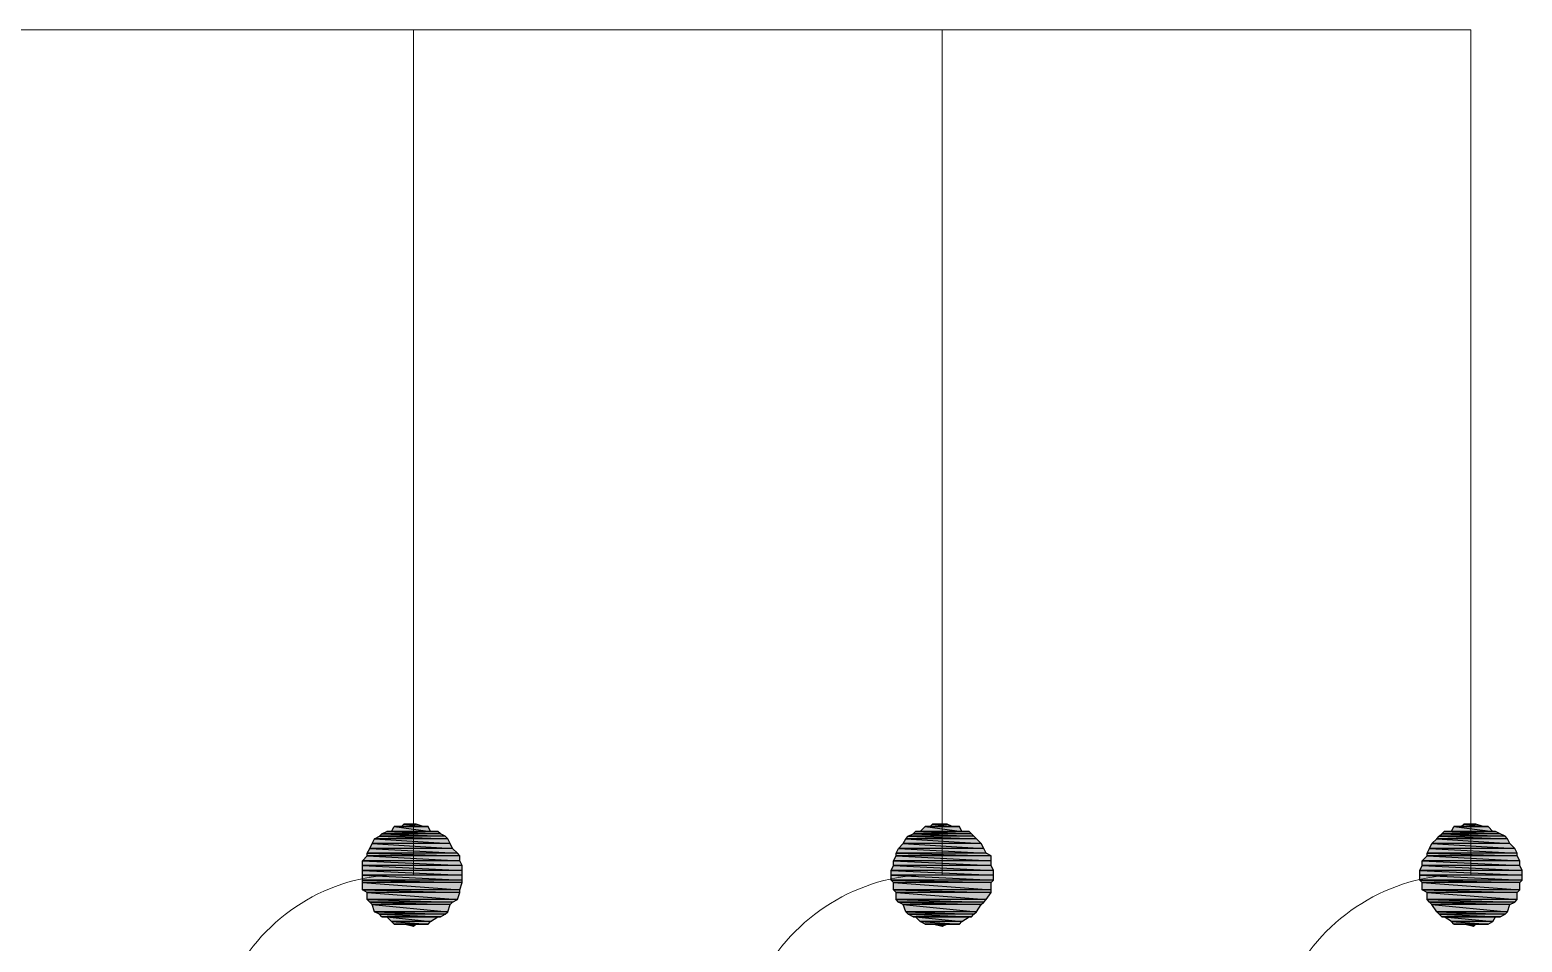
# Model space of a CAD drawing. Header units: millimetres. Extents: x -5 to 184, y -24 to 24.
# Drawn here: x 85.391 to 87.417, y -8.287 to -7.048 of the extents above; entities that cross this region are included whole.
import ezdxf

# ---------------------------------------------------------------- set-up
doc = ezdxf.new("R2010")
doc.units = ezdxf.units.MM
doc.layers.get('0').update_dxf_attribs({"lineweight": 30})

msp = doc.modelspace()

# ---------------------------------------------------------------- hatches: boundary and pattern name
at = {"true_color": 0x000007}
h = msp.add_hatch(color=7, dxfattribs=at)
h.paths.add_polyline_path([(85.9553, -8.1433), (85.866, -8.1433), (85.9586, -8.1466)])
h.paths.add_polyline_path([(85.866, -8.1433), (85.9586, -8.1466), (85.8593, -8.1466)])
h = msp.add_hatch(color=7, dxfattribs=at)
h.paths.add_polyline_path([(85.9487, -8.14), (85.8693, -8.14), (85.9553, -8.1433)])
h.paths.add_polyline_path([(85.8693, -8.14), (85.9553, -8.1433), (85.866, -8.1433)])
h = msp.add_hatch(color=7, dxfattribs=at)
h.paths.add_polyline_path([(85.9454, -8.1367), (85.8759, -8.1367), (85.9487, -8.14)])
h.paths.add_polyline_path([(85.8759, -8.1367), (85.9487, -8.14), (85.8693, -8.14)])
h = msp.add_hatch(color=7, dxfattribs=at)
h.paths.add_polyline_path([(85.9321, -8.13), (85.8858, -8.13), (85.9354, -8.1367)])
h.paths.add_polyline_path([(85.8858, -8.13), (85.9354, -8.1367), (85.8825, -8.1367)])
h = msp.add_hatch(color=7, dxfattribs=at)
h.paths.add_polyline_path([(85.9156, -8.1267), (85.899, -8.1267), (85.9255, -8.13)])
h.paths.add_polyline_path([(85.899, -8.1267), (85.9255, -8.13), (85.8957, -8.13)])
h = msp.add_hatch(color=7, dxfattribs=at)
h.paths.add_polyline_path([(86.6731, -8.1433), (86.5838, -8.1433), (86.6764, -8.1466)])
h.paths.add_polyline_path([(86.5838, -8.1433), (86.6764, -8.1466), (86.5805, -8.1466)])
h = msp.add_hatch(color=7, dxfattribs=at)
h.paths.add_polyline_path([(86.6698, -8.14), (86.5904, -8.14), (86.6731, -8.1433)])
h.paths.add_polyline_path([(86.5904, -8.14), (86.6731, -8.1433), (86.5838, -8.1433)])
h = msp.add_hatch(color=7, dxfattribs=at)
h.paths.add_polyline_path([(86.6665, -8.1367), (86.5937, -8.1367), (86.6698, -8.14)])
h.paths.add_polyline_path([(86.5937, -8.1367), (86.6698, -8.14), (86.5904, -8.14)])
h = msp.add_hatch(color=7, dxfattribs=at)
h.paths.add_polyline_path([(86.6533, -8.13), (86.607, -8.13), (86.6566, -8.1367)])
h.paths.add_polyline_path([(86.607, -8.13), (86.6566, -8.1367), (86.6003, -8.1367)])
h = msp.add_hatch(color=7, dxfattribs=at)
h.paths.add_polyline_path([(86.6367, -8.1267), (86.6169, -8.1267), (86.6433, -8.13)])
h.paths.add_polyline_path([(86.6169, -8.1267), (86.6433, -8.13), (86.6136, -8.13)])
h = msp.add_hatch(color=7, dxfattribs=at)
h.paths.add_polyline_path([(87.3943, -8.1433), (87.3049, -8.1433), (87.3976, -8.1466)])
h.paths.add_polyline_path([(87.3049, -8.1433), (87.3976, -8.1466), (87.3016, -8.1466)])
h = msp.add_hatch(color=7, dxfattribs=at)
h.paths.add_polyline_path([(87.3876, -8.14), (87.3082, -8.14), (87.3943, -8.1433)])
h.paths.add_polyline_path([(87.3082, -8.14), (87.3943, -8.1433), (87.3049, -8.1433)])
h = msp.add_hatch(color=7, dxfattribs=at)
h.paths.add_polyline_path([(87.381, -8.1367), (87.3116, -8.1367), (87.3876, -8.14)])
h.paths.add_polyline_path([(87.3116, -8.1367), (87.3876, -8.14), (87.3082, -8.14)])
h = msp.add_hatch(color=7, dxfattribs=at)
h.paths.add_polyline_path([(87.3711, -8.13), (87.3248, -8.13), (87.3777, -8.1367)])
h.paths.add_polyline_path([(87.3248, -8.13), (87.3777, -8.1367), (87.3215, -8.1367)])
h = msp.add_hatch(color=7, dxfattribs=at)
h.paths.add_polyline_path([(87.3546, -8.1267), (87.338, -8.1267), (87.3645, -8.13)])
h.paths.add_polyline_path([(87.338, -8.1267), (87.3645, -8.13), (87.3347, -8.13)])
h = msp.add_hatch(color=7, dxfattribs=at)
h.paths.add_polyline_path([(85.9652, -8.1598), (85.8527, -8.1598), (85.9718, -8.1664)])
h.paths.add_polyline_path([(85.8527, -8.1598), (85.9718, -8.1664), (85.8494, -8.1664)])
h = msp.add_hatch(color=7, dxfattribs=at)
h.paths.add_polyline_path([(85.9619, -8.1532), (85.856, -8.1532), (85.9652, -8.1598)])
h.paths.add_polyline_path([(85.856, -8.1532), (85.9652, -8.1598), (85.8527, -8.1598)])
h = msp.add_hatch(color=7, dxfattribs=at)
h.paths.add_polyline_path([(85.9586, -8.1466), (85.8593, -8.1466), (85.9619, -8.1532)])
h.paths.add_polyline_path([(85.8593, -8.1466), (85.9619, -8.1532), (85.856, -8.1532)])
h = msp.add_hatch(color=7, dxfattribs=at)
h.paths.add_polyline_path([(86.6863, -8.1598), (86.5706, -8.1598), (86.6897, -8.1664)])
h.paths.add_polyline_path([(86.5706, -8.1598), (86.6897, -8.1664), (86.5673, -8.1664)])
h = msp.add_hatch(color=7, dxfattribs=at)
h.paths.add_polyline_path([(86.683, -8.1532), (86.5772, -8.1532), (86.6863, -8.1598)])
h.paths.add_polyline_path([(86.5772, -8.1532), (86.6863, -8.1598), (86.5706, -8.1598)])
h = msp.add_hatch(color=7, dxfattribs=at)
h.paths.add_polyline_path([(86.6764, -8.1466), (86.5805, -8.1466), (86.683, -8.1532)])
h.paths.add_polyline_path([(86.5805, -8.1466), (86.683, -8.1532), (86.5772, -8.1532)])
h = msp.add_hatch(color=7, dxfattribs=at)
h.paths.add_polyline_path([(87.4075, -8.1598), (87.2917, -8.1598), (87.4108, -8.1664)])
h.paths.add_polyline_path([(87.2917, -8.1598), (87.4108, -8.1664), (87.2884, -8.1664)])
h = msp.add_hatch(color=7, dxfattribs=at)
h.paths.add_polyline_path([(87.4009, -8.1532), (87.295, -8.1532), (87.4075, -8.1598)])
h.paths.add_polyline_path([(87.295, -8.1532), (87.4075, -8.1598), (87.2917, -8.1598)])
h = msp.add_hatch(color=7, dxfattribs=at)
h.paths.add_polyline_path([(87.3976, -8.1466), (87.3016, -8.1466), (87.4009, -8.1532)])
h.paths.add_polyline_path([(87.3016, -8.1466), (87.4009, -8.1532), (87.295, -8.1532)])
h = msp.add_hatch(color=7, dxfattribs=at)
h.paths.add_polyline_path([(85.9751, -8.1697), (85.8494, -8.1697), (85.9751, -8.1764)])
h.paths.add_polyline_path([(85.8494, -8.1697), (85.9751, -8.1764), (85.8428, -8.1764)])
h = msp.add_hatch(color=7, dxfattribs=at)
h.paths.add_polyline_path([(85.9751, -8.1764), (85.8428, -8.1764), (85.9784, -8.183)])
h.paths.add_polyline_path([(85.8428, -8.1764), (85.9784, -8.183), (85.8428, -8.183)])
h = msp.add_hatch(color=7, dxfattribs=at)
h.paths.add_polyline_path([(85.9784, -8.183), (85.8428, -8.183), (85.9784, -8.1896)])
h.paths.add_polyline_path([(85.8428, -8.183), (85.9784, -8.1896), (85.8428, -8.1896)])
h = msp.add_hatch(color=7, dxfattribs=at)
h.paths.add_polyline_path([(85.9718, -8.1664), (85.8494, -8.1664), (85.9751, -8.1697)])
h.paths.add_polyline_path([(85.8494, -8.1664), (85.9751, -8.1697), (85.8494, -8.1697)])
h = msp.add_hatch(color=7, dxfattribs=at)
h.paths.add_polyline_path([(86.6963, -8.183), (86.5639, -8.183), (86.6996, -8.1896)])
h.paths.add_polyline_path([(86.5639, -8.183), (86.6996, -8.1896), (86.5606, -8.1896)])
h = msp.add_hatch(color=7, dxfattribs=at)
h.paths.add_polyline_path([(86.6963, -8.1697), (86.5673, -8.1697), (86.6963, -8.1764)])
h.paths.add_polyline_path([(86.5673, -8.1697), (86.6963, -8.1764), (86.5639, -8.1764)])
h = msp.add_hatch(color=7, dxfattribs=at)
h.paths.add_polyline_path([(86.6963, -8.1764), (86.5639, -8.1764), (86.6963, -8.183)])
h.paths.add_polyline_path([(86.5639, -8.1764), (86.6963, -8.183), (86.5639, -8.183)])
h = msp.add_hatch(color=7, dxfattribs=at)
h.paths.add_polyline_path([(86.6897, -8.1664), (86.5673, -8.1664), (86.6963, -8.1697)])
h.paths.add_polyline_path([(86.5673, -8.1664), (86.6963, -8.1697), (86.5673, -8.1697)])
h = msp.add_hatch(color=7, dxfattribs=at)
h.paths.add_polyline_path([(87.4141, -8.183), (87.2818, -8.183), (87.4174, -8.1896)])
h.paths.add_polyline_path([(87.2818, -8.183), (87.4174, -8.1896), (87.2785, -8.1896)])
h = msp.add_hatch(color=7, dxfattribs=at)
h.paths.add_polyline_path([(87.4108, -8.1697), (87.2884, -8.1697), (87.4141, -8.1764)])
h.paths.add_polyline_path([(87.2884, -8.1697), (87.4141, -8.1764), (87.2818, -8.1764)])
h = msp.add_hatch(color=7, dxfattribs=at)
h.paths.add_polyline_path([(87.4141, -8.1764), (87.2818, -8.1764), (87.4141, -8.183)])
h.paths.add_polyline_path([(87.2818, -8.1764), (87.4141, -8.183), (87.2818, -8.183)])
h = msp.add_hatch(color=7, dxfattribs=at)
h.paths.add_polyline_path([(87.4108, -8.1664), (87.2884, -8.1664), (87.4108, -8.1697)])
h.paths.add_polyline_path([(87.2884, -8.1664), (87.4108, -8.1697), (87.2884, -8.1697)])
h = msp.add_hatch(color=7, dxfattribs=at)
h.paths.add_polyline_path([(85.9784, -8.1896), (85.8428, -8.1896), (85.9784, -8.1962)])
h.paths.add_polyline_path([(85.8428, -8.1896), (85.9784, -8.1962), (85.8428, -8.1962)])
h = msp.add_hatch(color=7, dxfattribs=at)
h.paths.add_polyline_path([(85.9784, -8.1962), (85.8428, -8.1962), (85.9784, -8.2028)])
h.paths.add_polyline_path([(85.8428, -8.1962), (85.9784, -8.2028), (85.8428, -8.2028)])
h = msp.add_hatch(color=7, dxfattribs=at)
h.paths.add_polyline_path([(85.9784, -8.2028), (85.8428, -8.2028), (85.9784, -8.2061)])
h.paths.add_polyline_path([(85.8428, -8.2028), (85.9784, -8.2061), (85.8428, -8.2061)])
h = msp.add_hatch(color=7, dxfattribs=at)
h.paths.add_polyline_path([(86.6996, -8.1896), (86.5606, -8.1896), (86.6996, -8.1962)])
h.paths.add_polyline_path([(86.5606, -8.1896), (86.6996, -8.1962), (86.5606, -8.1962)])
h = msp.add_hatch(color=7, dxfattribs=at)
h.paths.add_polyline_path([(86.6996, -8.1962), (86.5606, -8.1962), (86.6996, -8.2028)])
h.paths.add_polyline_path([(86.5606, -8.1962), (86.6996, -8.2028), (86.5606, -8.2028)])
h = msp.add_hatch(color=7, dxfattribs=at)
h.paths.add_polyline_path([(86.6996, -8.2028), (86.5606, -8.2028), (86.6963, -8.2061)])
h.paths.add_polyline_path([(86.5606, -8.2028), (86.6963, -8.2061), (86.5639, -8.2061)])
h = msp.add_hatch(color=7, dxfattribs=at)
h.paths.add_polyline_path([(87.4174, -8.1896), (87.2785, -8.1896), (87.4174, -8.1962)])
h.paths.add_polyline_path([(87.2785, -8.1896), (87.4174, -8.1962), (87.2785, -8.1962)])
h = msp.add_hatch(color=7, dxfattribs=at)
h.paths.add_polyline_path([(87.4174, -8.1962), (87.2785, -8.1962), (87.4174, -8.2028)])
h.paths.add_polyline_path([(87.2785, -8.1962), (87.4174, -8.2028), (87.2785, -8.2028)])
h = msp.add_hatch(color=7, dxfattribs=at)
h.paths.add_polyline_path([(87.4174, -8.2028), (87.2785, -8.2028), (87.4141, -8.2061)])
h.paths.add_polyline_path([(87.2785, -8.2028), (87.4141, -8.2061), (87.2818, -8.2061)])
h = msp.add_hatch(color=7, dxfattribs=at)
h.paths.add_polyline_path([(85.9784, -8.2061), (85.8428, -8.2061), (85.9751, -8.2161)])
h.paths.add_polyline_path([(85.8428, -8.2061), (85.9751, -8.2161), (85.8428, -8.2161)])
h = msp.add_hatch(color=7, dxfattribs=at)
h.paths.add_polyline_path([(85.9751, -8.2161), (85.8428, -8.2161), (85.9751, -8.2194)])
h.paths.add_polyline_path([(85.8428, -8.2161), (85.9751, -8.2194), (85.8494, -8.2194)])
h = msp.add_hatch(color=7, dxfattribs=at)
h.paths.add_polyline_path([(85.9751, -8.2194), (85.8494, -8.2194), (85.9718, -8.2293)])
h.paths.add_polyline_path([(85.8494, -8.2194), (85.9718, -8.2293), (85.8494, -8.2293)])
h = msp.add_hatch(color=7, dxfattribs=at)
h.paths.add_polyline_path([(86.6963, -8.2061), (86.5639, -8.2061), (86.6963, -8.2161)])
h.paths.add_polyline_path([(86.5639, -8.2061), (86.6963, -8.2161), (86.5639, -8.2161)])
h = msp.add_hatch(color=7, dxfattribs=at)
h.paths.add_polyline_path([(86.6963, -8.2161), (86.5639, -8.2161), (86.6963, -8.2194)])
h.paths.add_polyline_path([(86.5639, -8.2161), (86.6963, -8.2194), (86.5673, -8.2194)])
h = msp.add_hatch(color=7, dxfattribs=at)
h.paths.add_polyline_path([(86.6963, -8.2194), (86.5673, -8.2194), (86.6897, -8.2293)])
h.paths.add_polyline_path([(86.5673, -8.2194), (86.6897, -8.2293), (86.5673, -8.2293)])
h = msp.add_hatch(color=7, dxfattribs=at)
h.paths.add_polyline_path([(87.4141, -8.2061), (87.2818, -8.2061), (87.4141, -8.2161)])
h.paths.add_polyline_path([(87.2818, -8.2061), (87.4141, -8.2161), (87.2818, -8.2161)])
h = msp.add_hatch(color=7, dxfattribs=at)
h.paths.add_polyline_path([(87.4141, -8.2161), (87.2818, -8.2161), (87.4108, -8.2194)])
h.paths.add_polyline_path([(87.2818, -8.2161), (87.4108, -8.2194), (87.2884, -8.2194)])
h = msp.add_hatch(color=7, dxfattribs=at)
h.paths.add_polyline_path([(87.4108, -8.2194), (87.2884, -8.2194), (87.4108, -8.2293)])
h.paths.add_polyline_path([(87.2884, -8.2194), (87.4108, -8.2293), (87.2884, -8.2293)])
h = msp.add_hatch(color=7, dxfattribs=at)
h.paths.add_polyline_path([(85.9718, -8.2293), (85.8494, -8.2293), (85.9652, -8.2326)])
h.paths.add_polyline_path([(85.8494, -8.2293), (85.9652, -8.2326), (85.8527, -8.2326)])
h = msp.add_hatch(color=7, dxfattribs=at)
h.paths.add_polyline_path([(85.9652, -8.2326), (85.8527, -8.2326), (85.9619, -8.2359)])
h.paths.add_polyline_path([(85.8527, -8.2326), (85.9619, -8.2359), (85.856, -8.2359)])
h = msp.add_hatch(color=7, dxfattribs=at)
h.paths.add_polyline_path([(85.9619, -8.2359), (85.856, -8.2359), (85.9586, -8.2458)])
h.paths.add_polyline_path([(85.856, -8.2359), (85.9586, -8.2458), (85.8593, -8.2458)])
h = msp.add_hatch(color=7, dxfattribs=at)
h.paths.add_polyline_path([(85.9586, -8.2458), (85.8593, -8.2458), (85.9553, -8.2491)])
h.paths.add_polyline_path([(85.8593, -8.2458), (85.9553, -8.2491), (85.866, -8.2491)])
h = msp.add_hatch(color=7, dxfattribs=at)
h.paths.add_polyline_path([(86.6897, -8.2293), (86.5673, -8.2293), (86.6863, -8.2326)])
h.paths.add_polyline_path([(86.5673, -8.2293), (86.6863, -8.2326), (86.5706, -8.2326)])
h = msp.add_hatch(color=7, dxfattribs=at)
h.paths.add_polyline_path([(86.6863, -8.2326), (86.5706, -8.2326), (86.683, -8.2359)])
h.paths.add_polyline_path([(86.5706, -8.2326), (86.683, -8.2359), (86.5772, -8.2359)])
h = msp.add_hatch(color=7, dxfattribs=at)
h.paths.add_polyline_path([(86.683, -8.2359), (86.5772, -8.2359), (86.6764, -8.2458)])
h.paths.add_polyline_path([(86.5772, -8.2359), (86.6764, -8.2458), (86.5805, -8.2458)])
h = msp.add_hatch(color=7, dxfattribs=at)
h.paths.add_polyline_path([(86.6764, -8.2458), (86.5805, -8.2458), (86.6731, -8.2491)])
h.paths.add_polyline_path([(86.5805, -8.2458), (86.6731, -8.2491), (86.5838, -8.2491)])
h = msp.add_hatch(color=7, dxfattribs=at)
h.paths.add_polyline_path([(87.4108, -8.2293), (87.2884, -8.2293), (87.4075, -8.2326)])
h.paths.add_polyline_path([(87.2884, -8.2293), (87.4075, -8.2326), (87.2917, -8.2326)])
h = msp.add_hatch(color=7, dxfattribs=at)
h.paths.add_polyline_path([(87.4075, -8.2326), (87.2917, -8.2326), (87.4009, -8.2359)])
h.paths.add_polyline_path([(87.2917, -8.2326), (87.4009, -8.2359), (87.295, -8.2359)])
h = msp.add_hatch(color=7, dxfattribs=at)
h.paths.add_polyline_path([(87.4009, -8.2359), (87.295, -8.2359), (87.3976, -8.2458)])
h.paths.add_polyline_path([(87.295, -8.2359), (87.3976, -8.2458), (87.3016, -8.2458)])
h = msp.add_hatch(color=7, dxfattribs=at)
h.paths.add_polyline_path([(87.3976, -8.2458), (87.3016, -8.2458), (87.3943, -8.2491)])
h.paths.add_polyline_path([(87.3016, -8.2458), (87.3943, -8.2491), (87.3049, -8.2491)])
h = msp.add_hatch(color=7, dxfattribs=at)
h.paths.add_polyline_path([(85.9553, -8.2491), (85.866, -8.2491), (85.9487, -8.2524)])
h.paths.add_polyline_path([(85.866, -8.2491), (85.9487, -8.2524), (85.8693, -8.2524)])
h = msp.add_hatch(color=7, dxfattribs=at)
h.paths.add_polyline_path([(85.9454, -8.2524), (85.8759, -8.2524), (85.9354, -8.2591)])
h.paths.add_polyline_path([(85.8759, -8.2524), (85.9354, -8.2591), (85.8825, -8.2591)])
h = msp.add_hatch(color=7, dxfattribs=at)
h.paths.add_polyline_path([(85.9354, -8.2591), (85.8825, -8.2591), (85.9321, -8.2624)])
h.paths.add_polyline_path([(85.8825, -8.2591), (85.9321, -8.2624), (85.8858, -8.2624)])
h = msp.add_hatch(color=7, dxfattribs=at)
h.paths.add_polyline_path([(85.8957, -8.2624), (85.899, -8.2624), (85.9156, -8.2624)])
h.paths.add_polyline_path([(85.899, -8.2624), (85.9156, -8.2624), (85.9123, -8.2657)])
h = msp.add_hatch(color=7, dxfattribs=at)
h.paths.add_polyline_path([(86.6731, -8.2491), (86.5838, -8.2491), (86.6698, -8.2524)])
h.paths.add_polyline_path([(86.5838, -8.2491), (86.6698, -8.2524), (86.5904, -8.2524)])
h = msp.add_hatch(color=7, dxfattribs=at)
h.paths.add_polyline_path([(86.6665, -8.2524), (86.5937, -8.2524), (86.6566, -8.2591)])
h.paths.add_polyline_path([(86.5937, -8.2524), (86.6566, -8.2591), (86.6003, -8.2591)])
h = msp.add_hatch(color=7, dxfattribs=at)
h.paths.add_polyline_path([(86.6566, -8.2591), (86.6003, -8.2591), (86.6533, -8.2624)])
h.paths.add_polyline_path([(86.6003, -8.2591), (86.6533, -8.2624), (86.607, -8.2624)])
h = msp.add_hatch(color=7, dxfattribs=at)
h.paths.add_polyline_path([(86.6136, -8.2624), (86.6169, -8.2624), (86.6367, -8.2624)])
h.paths.add_polyline_path([(86.6169, -8.2624), (86.6367, -8.2624), (86.6301, -8.2657)])
h = msp.add_hatch(color=7, dxfattribs=at)
h.paths.add_polyline_path([(87.3943, -8.2491), (87.3049, -8.2491), (87.3876, -8.2524)])
h.paths.add_polyline_path([(87.3049, -8.2491), (87.3876, -8.2524), (87.3082, -8.2524)])
h = msp.add_hatch(color=7, dxfattribs=at)
h.paths.add_polyline_path([(87.381, -8.2524), (87.3116, -8.2524), (87.3777, -8.2591)])
h.paths.add_polyline_path([(87.3116, -8.2524), (87.3777, -8.2591), (87.3215, -8.2591)])
h = msp.add_hatch(color=7, dxfattribs=at)
h.paths.add_polyline_path([(87.3777, -8.2591), (87.3215, -8.2591), (87.3711, -8.2624)])
h.paths.add_polyline_path([(87.3215, -8.2591), (87.3711, -8.2624), (87.3248, -8.2624)])
h = msp.add_hatch(color=7, dxfattribs=at)
h.paths.add_polyline_path([(87.3347, -8.2624), (87.338, -8.2624), (87.3546, -8.2624)])
h.paths.add_polyline_path([(87.338, -8.2624), (87.3546, -8.2624), (87.3512, -8.2657)])

# ---------------------------------------------------------------- linework, layer by layer
at = {"color": 7, "linetype": 'Continuous', "lineweight": 9, "true_color": 0x000007}
for points in [[(87.3479, -7.0483), (80.8742, -7.0483), (80.8742, -8.1962)], [(85.9123, -7.0483), (85.9123, -8.1962), (85.9123, -8.1962)], [(86.6301, -7.0483), (86.6301, -8.1962), (86.6301, -8.1962)], [(87.3479, -7.0483), (87.3479, -8.1962), (87.3479, -8.1962)]]:
    msp.add_lwpolyline(points, dxfattribs=at)
at = {"color": 7, "linetype": 'Continuous', "lineweight": -2, "true_color": 0x000007}
for points in [[(85.866, -8.1433), (85.9586, -8.1466), (85.8593, -8.1466)], [(85.8693, -8.14), (85.9553, -8.1433), (85.866, -8.1433)], [(85.9553, -8.1433), (85.866, -8.1433), (85.9586, -8.1466)], [(85.8759, -8.1367), (85.9487, -8.14), (85.8693, -8.14)], [(85.9487, -8.14), (85.8693, -8.14), (85.9553, -8.1433)], [(85.8825, -8.1367), (85.9454, -8.1367), (85.8759, -8.1367)], [(85.9454, -8.1367), (85.8759, -8.1367), (85.9487, -8.14)], [(85.8858, -8.13), (85.9354, -8.1367), (85.8825, -8.1367)], [(85.9354, -8.1367), (85.8825, -8.1367), (85.9454, -8.1367)], [(85.8957, -8.13), (85.9321, -8.13), (85.8858, -8.13)], [(85.9321, -8.13), (85.8858, -8.13), (85.9354, -8.1367)], [(85.899, -8.1267), (85.9255, -8.13), (85.8957, -8.13)], [(85.9255, -8.13), (85.8957, -8.13), (85.9321, -8.13)], [(85.9123, -8.1267), (85.9156, -8.1267), (85.899, -8.1267)], [(85.9156, -8.1267), (85.899, -8.1267), (85.9255, -8.13)], [(86.5838, -8.1433), (86.6764, -8.1466), (86.5805, -8.1466)], [(86.5904, -8.14), (86.6731, -8.1433), (86.5838, -8.1433)], [(86.6731, -8.1433), (86.5838, -8.1433), (86.6764, -8.1466)], [(86.5937, -8.1367), (86.6698, -8.14), (86.5904, -8.14)], [(86.6698, -8.14), (86.5904, -8.14), (86.6731, -8.1433)], [(86.6003, -8.1367), (86.6665, -8.1367), (86.5937, -8.1367)], [(86.6665, -8.1367), (86.5937, -8.1367), (86.6698, -8.14)], [(86.607, -8.13), (86.6566, -8.1367), (86.6003, -8.1367)], [(86.6566, -8.1367), (86.6003, -8.1367), (86.6665, -8.1367)], [(86.6136, -8.13), (86.6533, -8.13), (86.607, -8.13)], [(86.6533, -8.13), (86.607, -8.13), (86.6566, -8.1367)], [(86.6169, -8.1267), (86.6433, -8.13), (86.6136, -8.13)], [(86.6433, -8.13), (86.6136, -8.13), (86.6533, -8.13)], [(86.6301, -8.1267), (86.6367, -8.1267), (86.6169, -8.1267)], [(86.6367, -8.1267), (86.6169, -8.1267), (86.6433, -8.13)], [(87.3049, -8.1433), (87.3976, -8.1466), (87.3016, -8.1466)], [(87.3082, -8.14), (87.3943, -8.1433), (87.3049, -8.1433)], [(87.3943, -8.1433), (87.3049, -8.1433), (87.3976, -8.1466)], [(87.3116, -8.1367), (87.3876, -8.14), (87.3082, -8.14)], [(87.3876, -8.14), (87.3082, -8.14), (87.3943, -8.1433)], [(87.3215, -8.1367), (87.381, -8.1367), (87.3116, -8.1367)], [(87.381, -8.1367), (87.3116, -8.1367), (87.3876, -8.14)], [(87.3248, -8.13), (87.3777, -8.1367), (87.3215, -8.1367)], [(87.3777, -8.1367), (87.3215, -8.1367), (87.381, -8.1367)], [(87.3347, -8.13), (87.3711, -8.13), (87.3248, -8.13)], [(87.3711, -8.13), (87.3248, -8.13), (87.3777, -8.1367)], [(87.338, -8.1267), (87.3645, -8.13), (87.3347, -8.13)], [(87.3645, -8.13), (87.3347, -8.13), (87.3711, -8.13)], [(87.3512, -8.1267), (87.3546, -8.1267), (87.338, -8.1267)], [(87.3546, -8.1267), (87.338, -8.1267), (87.3645, -8.13)], [(85.8527, -8.1598), (85.9718, -8.1664), (85.8494, -8.1664)], [(85.856, -8.1532), (85.9652, -8.1598), (85.8527, -8.1598)], [(85.9652, -8.1598), (85.8527, -8.1598), (85.9718, -8.1664)], [(85.8593, -8.1466), (85.9619, -8.1532), (85.856, -8.1532)], [(85.9619, -8.1532), (85.856, -8.1532), (85.9652, -8.1598)], [(85.9586, -8.1466), (85.8593, -8.1466), (85.9619, -8.1532)], [(86.5706, -8.1598), (86.6897, -8.1664), (86.5673, -8.1664)], [(86.5772, -8.1532), (86.6863, -8.1598), (86.5706, -8.1598)], [(86.6863, -8.1598), (86.5706, -8.1598), (86.6897, -8.1664)], [(86.5805, -8.1466), (86.683, -8.1532), (86.5772, -8.1532)], [(86.683, -8.1532), (86.5772, -8.1532), (86.6863, -8.1598)], [(86.6764, -8.1466), (86.5805, -8.1466), (86.683, -8.1532)], [(87.2917, -8.1598), (87.4108, -8.1664), (87.2884, -8.1664)], [(87.295, -8.1532), (87.4075, -8.1598), (87.2917, -8.1598)], [(87.4075, -8.1598), (87.2917, -8.1598), (87.4108, -8.1664)], [(87.3016, -8.1466), (87.4009, -8.1532), (87.295, -8.1532)], [(87.4009, -8.1532), (87.295, -8.1532), (87.4075, -8.1598)], [(87.3976, -8.1466), (87.3016, -8.1466), (87.4009, -8.1532)], [(85.8494, -8.1697), (85.9751, -8.1764), (85.8428, -8.1764)], [(85.9751, -8.1764), (85.8428, -8.1764), (85.9784, -8.183)], [(85.8428, -8.1764), (85.9784, -8.183), (85.8428, -8.183)], [(85.9784, -8.183), (85.8428, -8.183), (85.9784, -8.1896)], [(85.8428, -8.183), (85.9784, -8.1896), (85.8428, -8.1896)], [(85.9718, -8.1664), (85.8494, -8.1664), (85.9751, -8.1697)], [(85.8494, -8.1664), (85.9751, -8.1697), (85.8494, -8.1697)], [(85.9751, -8.1697), (85.8494, -8.1697), (85.9751, -8.1764)], [(86.5639, -8.183), (86.6996, -8.1896), (86.5606, -8.1896)], [(86.5673, -8.1697), (86.6963, -8.1764), (86.5639, -8.1764)], [(86.6963, -8.1764), (86.5639, -8.1764), (86.6963, -8.183)], [(86.5639, -8.1764), (86.6963, -8.183), (86.5639, -8.183)], [(86.6963, -8.183), (86.5639, -8.183), (86.6996, -8.1896)], [(86.6897, -8.1664), (86.5673, -8.1664), (86.6963, -8.1697)], [(86.5673, -8.1664), (86.6963, -8.1697), (86.5673, -8.1697)], [(86.6963, -8.1697), (86.5673, -8.1697), (86.6963, -8.1764)], [(87.2818, -8.183), (87.4174, -8.1896), (87.2785, -8.1896)], [(87.2884, -8.1697), (87.4141, -8.1764), (87.2818, -8.1764)], [(87.4141, -8.1764), (87.2818, -8.1764), (87.4141, -8.183)], [(87.2818, -8.1764), (87.4141, -8.183), (87.2818, -8.183)], [(87.4141, -8.183), (87.2818, -8.183), (87.4174, -8.1896)], [(87.4108, -8.1664), (87.2884, -8.1664), (87.4108, -8.1697)], [(87.2884, -8.1664), (87.4108, -8.1697), (87.2884, -8.1697)], [(87.4108, -8.1697), (87.2884, -8.1697), (87.4141, -8.1764)], [(85.9784, -8.1896), (85.8428, -8.1896), (85.9784, -8.1962)], [(85.8428, -8.1896), (85.9784, -8.1962), (85.8428, -8.1962)], [(85.9784, -8.1962), (85.8428, -8.1962), (85.9784, -8.2028)], [(85.8428, -8.1962), (85.9784, -8.2028), (85.8428, -8.2028)], [(85.9784, -8.2028), (85.8428, -8.2028), (85.9784, -8.2061)], [(85.8428, -8.2028), (85.9784, -8.2061), (85.8428, -8.2061)], [(86.6996, -8.1896), (86.5606, -8.1896), (86.6996, -8.1962)], [(86.5606, -8.1896), (86.6996, -8.1962), (86.5606, -8.1962)], [(86.6996, -8.1962), (86.5606, -8.1962), (86.6996, -8.2028)], [(86.5606, -8.1962), (86.6996, -8.2028), (86.5606, -8.2028)], [(86.6996, -8.2028), (86.5606, -8.2028), (86.6963, -8.2061)], [(86.5606, -8.2028), (86.6963, -8.2061), (86.5639, -8.2061)], [(87.4174, -8.1896), (87.2785, -8.1896), (87.4174, -8.1962)], [(87.2785, -8.1896), (87.4174, -8.1962), (87.2785, -8.1962)], [(87.4174, -8.1962), (87.2785, -8.1962), (87.4174, -8.2028)], [(87.2785, -8.1962), (87.4174, -8.2028), (87.2785, -8.2028)], [(87.4174, -8.2028), (87.2785, -8.2028), (87.4141, -8.2061)], [(87.2785, -8.2028), (87.4141, -8.2061), (87.2818, -8.2061)], [(85.9784, -8.2061), (85.8428, -8.2061), (85.9751, -8.2161)], [(85.8428, -8.2061), (85.9751, -8.2161), (85.8428, -8.2161)], [(85.9751, -8.2161), (85.8428, -8.2161), (85.9751, -8.2194)], [(85.8428, -8.2161), (85.9751, -8.2194), (85.8494, -8.2194)], [(85.9751, -8.2194), (85.8494, -8.2194), (85.9718, -8.2293)], [(85.8494, -8.2194), (85.9718, -8.2293), (85.8494, -8.2293)], [(86.6963, -8.2061), (86.5639, -8.2061), (86.6963, -8.2161)], [(86.5639, -8.2061), (86.6963, -8.2161), (86.5639, -8.2161)], [(86.6963, -8.2161), (86.5639, -8.2161), (86.6963, -8.2194)], [(86.5639, -8.2161), (86.6963, -8.2194), (86.5673, -8.2194)], [(86.6963, -8.2194), (86.5673, -8.2194), (86.6897, -8.2293)], [(86.5673, -8.2194), (86.6897, -8.2293), (86.5673, -8.2293)], [(87.4141, -8.2061), (87.2818, -8.2061), (87.4141, -8.2161)], [(87.2818, -8.2061), (87.4141, -8.2161), (87.2818, -8.2161)], [(87.4141, -8.2161), (87.2818, -8.2161), (87.4108, -8.2194)], [(87.2818, -8.2161), (87.4108, -8.2194), (87.2884, -8.2194)], [(87.4108, -8.2194), (87.2884, -8.2194), (87.4108, -8.2293)], [(87.2884, -8.2194), (87.4108, -8.2293), (87.2884, -8.2293)], [(85.9718, -8.2293), (85.8494, -8.2293), (85.9652, -8.2326)], [(85.8494, -8.2293), (85.9652, -8.2326), (85.8527, -8.2326)], [(85.9652, -8.2326), (85.8527, -8.2326), (85.9619, -8.2359)], [(85.8527, -8.2326), (85.9619, -8.2359), (85.856, -8.2359)], [(85.9619, -8.2359), (85.856, -8.2359), (85.9586, -8.2458)], [(85.856, -8.2359), (85.9586, -8.2458), (85.8593, -8.2458)], [(85.9586, -8.2458), (85.8593, -8.2458), (85.9553, -8.2491)], [(85.8593, -8.2458), (85.9553, -8.2491), (85.866, -8.2491)], [(86.6897, -8.2293), (86.5673, -8.2293), (86.6863, -8.2326)], [(86.5673, -8.2293), (86.6863, -8.2326), (86.5706, -8.2326)], [(86.6863, -8.2326), (86.5706, -8.2326), (86.683, -8.2359)], [(86.5706, -8.2326), (86.683, -8.2359), (86.5772, -8.2359)], [(86.683, -8.2359), (86.5772, -8.2359), (86.6764, -8.2458)], [(86.5772, -8.2359), (86.6764, -8.2458), (86.5805, -8.2458)], [(86.6764, -8.2458), (86.5805, -8.2458), (86.6731, -8.2491)], [(86.5805, -8.2458), (86.6731, -8.2491), (86.5838, -8.2491)], [(87.4108, -8.2293), (87.2884, -8.2293), (87.4075, -8.2326)], [(87.2884, -8.2293), (87.4075, -8.2326), (87.2917, -8.2326)], [(87.4075, -8.2326), (87.2917, -8.2326), (87.4009, -8.2359)], [(87.2917, -8.2326), (87.4009, -8.2359), (87.295, -8.2359)], [(87.4009, -8.2359), (87.295, -8.2359), (87.3976, -8.2458)], [(87.295, -8.2359), (87.3976, -8.2458), (87.3016, -8.2458)], [(87.3976, -8.2458), (87.3016, -8.2458), (87.3943, -8.2491)], [(87.3016, -8.2458), (87.3943, -8.2491), (87.3049, -8.2491)], [(85.9553, -8.2491), (85.866, -8.2491), (85.9487, -8.2524)], [(85.866, -8.2491), (85.9487, -8.2524), (85.8693, -8.2524)], [(85.9487, -8.2524), (85.8693, -8.2524), (85.9454, -8.2524)], [(85.8693, -8.2524), (85.9454, -8.2524), (85.8759, -8.2524)], [(85.9454, -8.2524), (85.8759, -8.2524), (85.9354, -8.2591)], [(85.8759, -8.2524), (85.9354, -8.2591), (85.8825, -8.2591)], [(85.9354, -8.2591), (85.8825, -8.2591), (85.9321, -8.2624)], [(85.8825, -8.2591), (85.9321, -8.2624), (85.8858, -8.2624)], [(85.9321, -8.2624), (85.8858, -8.2624), (85.9255, -8.2624)], [(85.8858, -8.2624), (85.9255, -8.2624), (85.8957, -8.2624)], [(85.8957, -8.2624), (85.899, -8.2624), (85.9156, -8.2624)], [(85.8957, -8.2624), (85.9255, -8.2624), (85.9156, -8.2624)], [(85.899, -8.2624), (85.9156, -8.2624), (85.9123, -8.2657)], [(86.6731, -8.2491), (86.5838, -8.2491), (86.6698, -8.2524)], [(86.5838, -8.2491), (86.6698, -8.2524), (86.5904, -8.2524)], [(86.6698, -8.2524), (86.5904, -8.2524), (86.6665, -8.2524)], [(86.5904, -8.2524), (86.6665, -8.2524), (86.5937, -8.2524)], [(86.6665, -8.2524), (86.5937, -8.2524), (86.6566, -8.2591)], [(86.5937, -8.2524), (86.6566, -8.2591), (86.6003, -8.2591)], [(86.6566, -8.2591), (86.6003, -8.2591), (86.6533, -8.2624)], [(86.6003, -8.2591), (86.6533, -8.2624), (86.607, -8.2624)], [(86.6533, -8.2624), (86.607, -8.2624), (86.6433, -8.2624)], [(86.607, -8.2624), (86.6433, -8.2624), (86.6136, -8.2624)], [(86.6136, -8.2624), (86.6169, -8.2624), (86.6367, -8.2624)], [(86.6136, -8.2624), (86.6433, -8.2624), (86.6367, -8.2624)], [(86.6169, -8.2624), (86.6367, -8.2624), (86.6301, -8.2657)], [(87.3943, -8.2491), (87.3049, -8.2491), (87.3876, -8.2524)], [(87.3049, -8.2491), (87.3876, -8.2524), (87.3082, -8.2524)], [(87.3876, -8.2524), (87.3082, -8.2524), (87.381, -8.2524)], [(87.3082, -8.2524), (87.381, -8.2524), (87.3116, -8.2524)], [(87.381, -8.2524), (87.3116, -8.2524), (87.3777, -8.2591)], [(87.3116, -8.2524), (87.3777, -8.2591), (87.3215, -8.2591)], [(87.3777, -8.2591), (87.3215, -8.2591), (87.3711, -8.2624)], [(87.3215, -8.2591), (87.3711, -8.2624), (87.3248, -8.2624)], [(87.3711, -8.2624), (87.3248, -8.2624), (87.3645, -8.2624)], [(87.3248, -8.2624), (87.3645, -8.2624), (87.3347, -8.2624)], [(87.3347, -8.2624), (87.338, -8.2624), (87.3546, -8.2624)], [(87.3347, -8.2624), (87.3645, -8.2624), (87.3546, -8.2624)], [(87.338, -8.2624), (87.3546, -8.2624), (87.3512, -8.2657)]]:
    msp.add_lwpolyline(points, close=True, dxfattribs=at)
at = {"color": 7, "linetype": 'Continuous', "lineweight": 9, "true_color": 0x000007}
for points in [[(85.9123, -8.1962), (85.813, -8.1896), (85.7237, -8.2392), (85.6741, -8.3219), (85.6741, -8.3219), (85.6245, -8.4046), (85.6245, -8.5072), (85.6741, -8.5899), (85.6741, -8.5899), (85.7237, -8.6726), (85.813, -8.7189), (85.9123, -8.7156)], [(86.6301, -8.1962), (86.5342, -8.1896), (86.4416, -8.2392), (86.3919, -8.3219), (86.3919, -8.3219), (86.3423, -8.4046), (86.3423, -8.5072), (86.3919, -8.5899), (86.3919, -8.5899), (86.4416, -8.6726), (86.5342, -8.7189), (86.6301, -8.7156)], [(87.3512, -8.1962), (87.2553, -8.1896), (87.1627, -8.2392), (87.1131, -8.3219), (87.1131, -8.3219), (87.0635, -8.4046), (87.0635, -8.5072), (87.1131, -8.5899), (87.1131, -8.5899), (87.1627, -8.6726), (87.2553, -8.7189), (87.3512, -8.7156)]]:
    msp.add_open_spline(points, degree=3, knots=[0, 0, 0, 0, 0.083333, 0.083333, 0.083333, 0.083334, 0.166667, 0.166667, 0.166667, 0.166668, 1, 1, 1, 1], dxfattribs=at)

doc.saveas('drawing.dxf')
